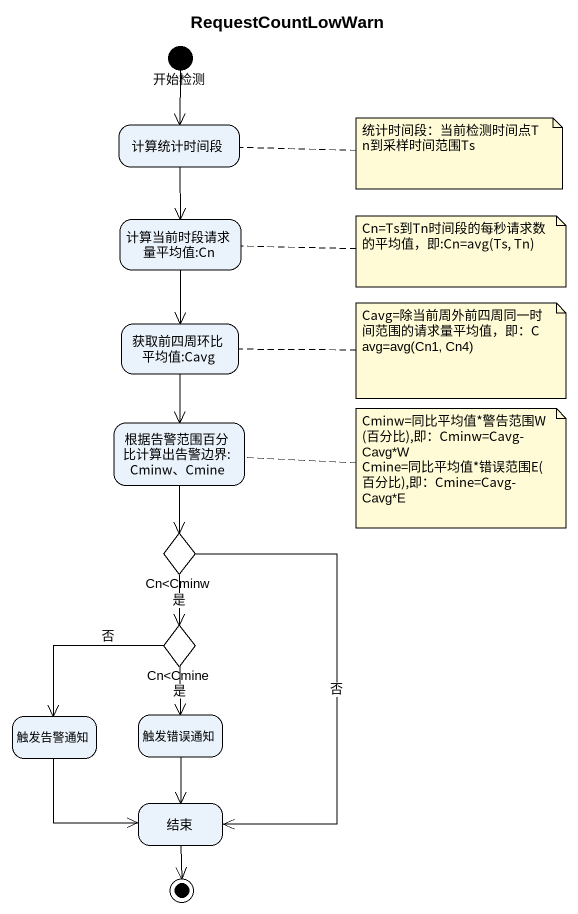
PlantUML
@startuml
title RequestCountLowWarn
hide empty description
state 开始检测 <<start>>
state 计算统计时间段
state "计算当前时段请求量平均值:Cn" as 计算当前时段请求量平均值_Cn
state "获取前四周环比平均值:Cavg" as 获取前四周环比平均值_Cavg
state "根据告警范围百分比计算出告警边界:Cminw、Cmine" as 根据告警范围百分比计算出告警边界_Cminw_Cmine
state "Cn<Cminw" as Cn_Cminw <<choice>>
state "Cn<Cmine" as Cn_Cmine <<choice>>
state 触发告警通知
state 触发错误通知
state 结束
开始检测 --> 计算统计时间段
计算统计时间段 --> 计算当前时段请求量平均值_Cn
计算当前时段请求量平均值_Cn --> 获取前四周环比平均值_Cavg
获取前四周环比平均值_Cavg --> 根据告警范围百分比计算出告警边界_Cminw_Cmine
根据告警范围百分比计算出告警边界_Cminw_Cmine --> Cn_Cminw
Cn_Cminw --> Cn_Cmine : 是
Cn_Cminw --> 结束 : 否
Cn_Cmine --> 触发告警通知 : 否
Cn_Cmine --> 触发错误通知 : 是
触发告警通知 --> 结束
触发错误通知 --> 结束
结束 --> [*]
note right of 计算统计时间段 : 统计时间段：当前检测时间点Tn到采样时间范围Ts
note right of 计算当前时段请求量平均值_Cn : Cn=Ts到Tn时间段的每秒请求数的平均值，即:Cn=avg(Ts, Tn)
note right of 获取前四周环比平均值_Cavg : Cavg=除当前周外前四周同一时间范围的请求量平均值，即：Cavg=avg(Cn1, Cn4)
note right of 根据告警范围百分比计算出告警边界_Cminw_Cmine
  Cminw=同比平均值*警告范围W(百分比),即：Cminw=Cavg-Cavg*W
  Cmine=同比平均值*错误范围E(百分比),即：Cmine=Cavg-Cavg*E
end note
@enduml
